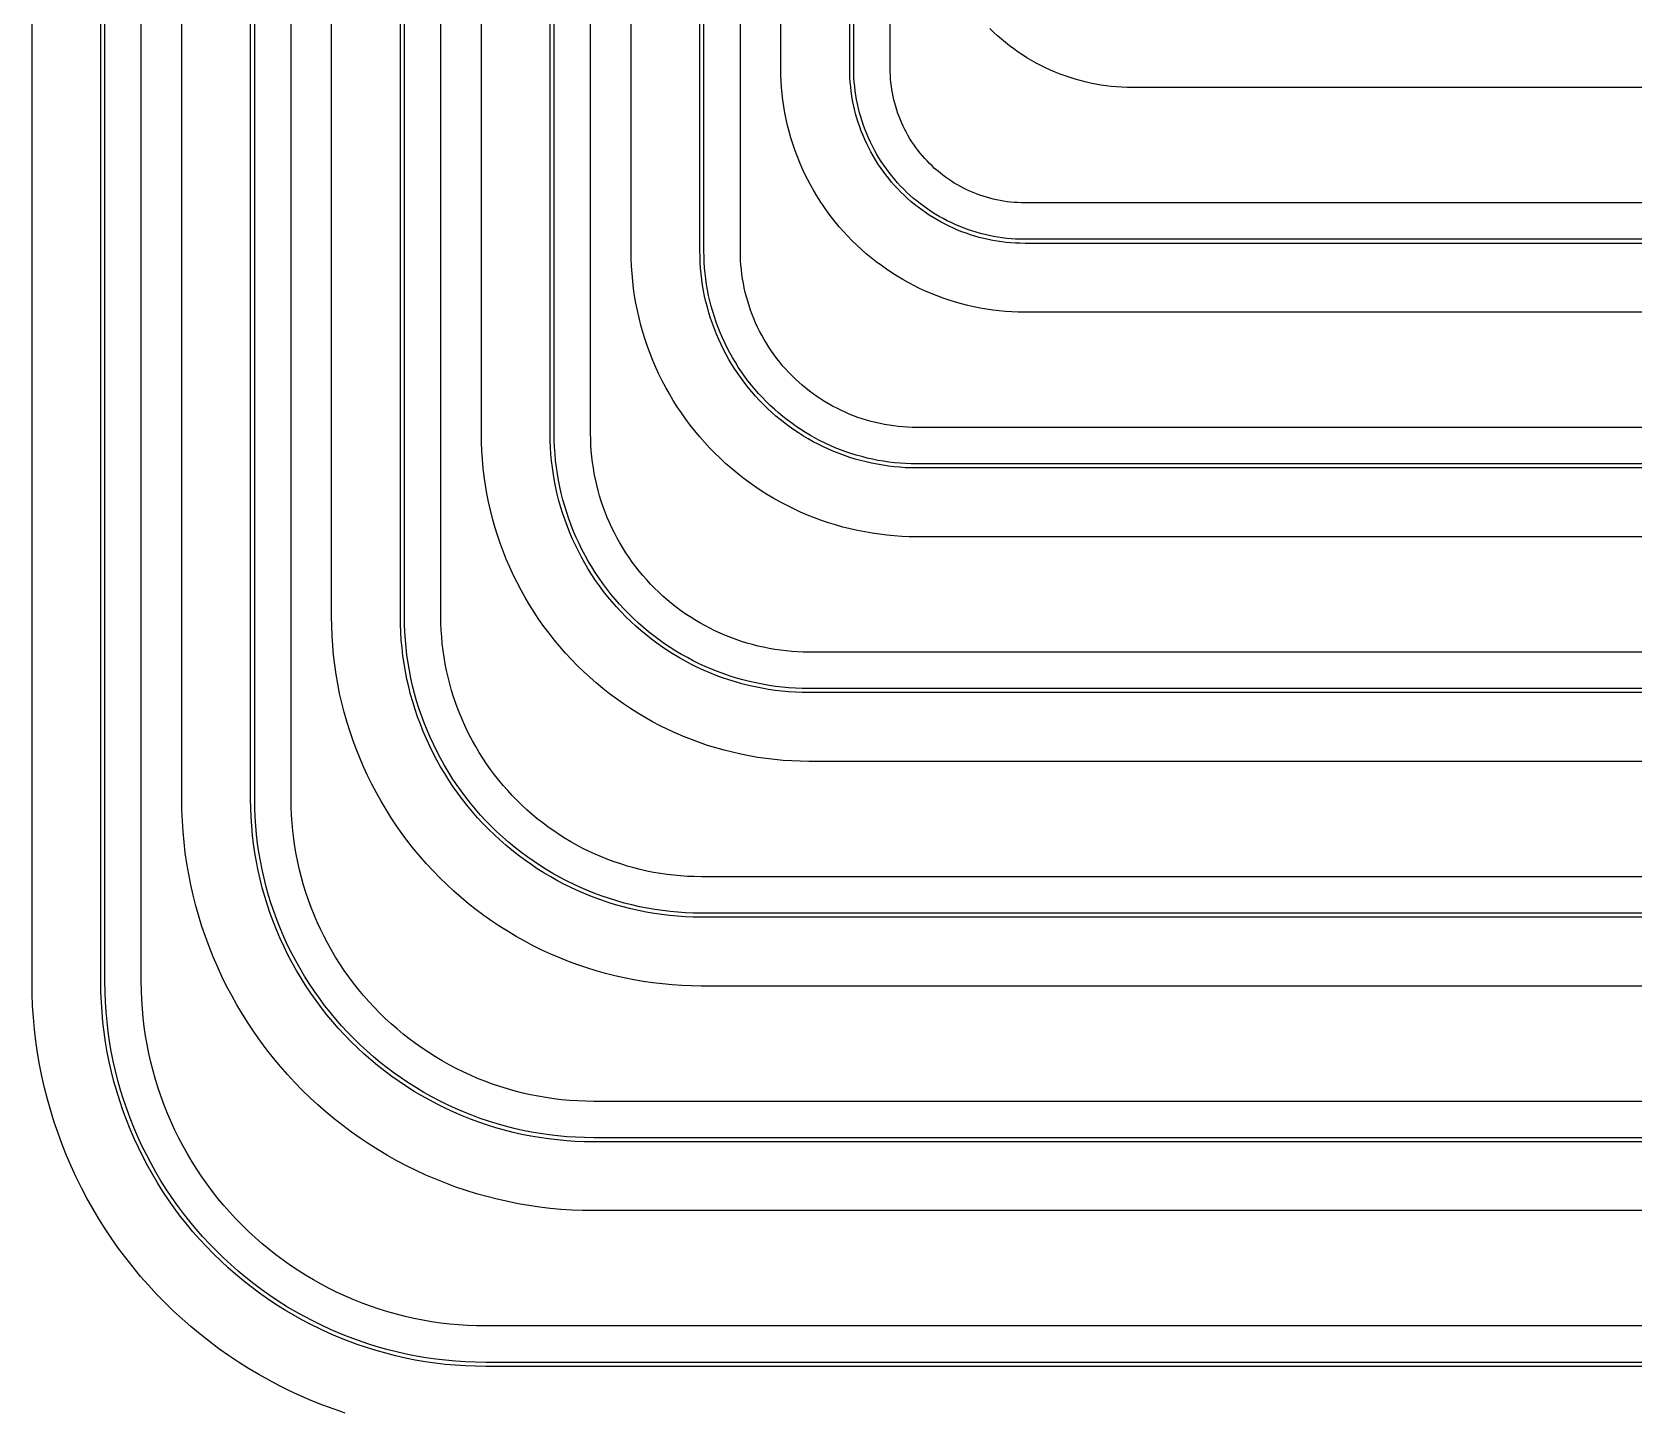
# Model space of a CAD drawing. Header units: metres. Extents: x 10 to 1210, y 10 to 2755.
# Drawn here: x 10 to 405.8, y 1228 to 1568.7 of the extents above; entities that cross this region are included whole.
import ezdxf

# ---------------------------------------------------------------- set-up
doc = ezdxf.new("R2010")
doc.units = ezdxf.units.M
for name, color, linetype in [('ACIKLIK', 5, 'Continuous'), ('CAM_SABLON', 4, 'Continuous'), ('DIS_KENAR_V91_Z3', 1, 'Continuous'), ('LAMBA_T4_Z4', 3, 'Continuous')]:
    doc.layers.add(name, color=color, linetype=linetype)

msp = doc.modelspace()

# ---------------------------------------------------------------- linework, layer by layer
at = {"layer": 'ACIKLIK'}
for points in [[(697.82, 1249), (122.18, 1249), (119.78, 1249.03), (117.55, 1249.12), (115.33, 1249.26), (113.12, 1249.47), (110.91, 1249.73), (108.7, 1250.05), (106.51, 1250.43), (104.33, 1250.86), (102.16, 1251.35), (100, 1251.9), (97.86, 1252.5), (95.73, 1253.16), (93.63, 1253.88), (91.54, 1254.65), (89.47, 1255.47), (87.43, 1256.35), (85.41, 1257.28), (83.41, 1258.27), (81.44, 1259.3), (79.5, 1260.39), (77.59, 1261.53), (75.71, 1262.71), (73.86, 1263.95), (72.04, 1265.24), (70.26, 1266.57), (68.51, 1267.94), (66.8, 1269.37), (65.13, 1270.83), (63.49, 1272.34), (61.9, 1273.9), (60.34, 1275.49), (58.83, 1277.13), (57.37, 1278.8), (55.94, 1280.51), (54.57, 1282.26), (53.24, 1284.04), (51.95, 1285.86), (50.71, 1287.71), (49.53, 1289.59), (48.39, 1291.5), (47.3, 1293.44), (46.27, 1295.41), (45.28, 1297.41), (44.35, 1299.43), (43.47, 1301.47), (42.65, 1303.54), (41.88, 1305.63), (41.16, 1307.73), (40.5, 1309.86), (39.9, 1312), (39.35, 1314.16), (38.86, 1316.33), (38.43, 1318.51), (38.05, 1320.7), (37.73, 1322.91), (37.47, 1325.12), (37.26, 1327.33), (37.12, 1329.55), (37.03, 1331.78), (37, 1334.18), (37, 2309.82)], [(671.18, 1304.5), (148.82, 1304.5), (146.69, 1304.53), (144.73, 1304.6), (142.78, 1304.73), (140.84, 1304.91), (138.9, 1305.14), (136.96, 1305.42), (135.04, 1305.75), (133.12, 1306.13), (131.22, 1306.56), (129.32, 1307.05), (127.44, 1307.58), (125.58, 1308.16), (123.73, 1308.78), (121.89, 1309.46), (120.08, 1310.18), (118.28, 1310.96), (116.51, 1311.77), (114.76, 1312.64), (113.03, 1313.55), (111.32, 1314.5), (109.64, 1315.5), (107.99, 1316.54), (106.36, 1317.63), (104.77, 1318.76), (103.2, 1319.93), (101.67, 1321.14), (100.17, 1322.39), (98.7, 1323.67), (97.26, 1325), (95.86, 1326.36), (94.5, 1327.76), (93.17, 1329.2), (91.89, 1330.67), (90.64, 1332.17), (89.43, 1333.7), (88.26, 1335.27), (87.13, 1336.86), (86.04, 1338.49), (85, 1340.14), (84, 1341.82), (83.05, 1343.53), (82.14, 1345.26), (81.27, 1347.01), (80.46, 1348.78), (79.68, 1350.58), (78.96, 1352.39), (78.28, 1354.23), (77.66, 1356.08), (77.08, 1357.94), (76.55, 1359.82), (76.06, 1361.72), (75.63, 1363.62), (75.25, 1365.54), (74.92, 1367.46), (74.64, 1369.4), (74.41, 1371.34), (74.23, 1373.28), (74.1, 1375.23), (74.03, 1377.19), (74, 1379.32), (74, 2264.68)], [(644.54, 1360), (175.46, 1360), (173.6, 1360.02), (171.92, 1360.09), (170.24, 1360.2), (168.56, 1360.35), (166.89, 1360.55), (165.22, 1360.79), (163.57, 1361.08), (161.92, 1361.41), (160.27, 1361.78), (158.64, 1362.19), (157.02, 1362.65), (155.42, 1363.15), (153.82, 1363.69), (152.24, 1364.27), (150.68, 1364.9), (149.14, 1365.56), (147.61, 1366.26), (146.1, 1367.01), (144.61, 1367.79), (143.14, 1368.61), (141.7, 1369.47), (140.27, 1370.37), (138.87, 1371.31), (137.5, 1372.28), (136.15, 1373.29), (134.83, 1374.33), (133.54, 1375.4), (132.27, 1376.51), (131.03, 1377.65), (129.83, 1378.83), (128.65, 1380.03), (127.51, 1381.27), (126.4, 1382.54), (125.33, 1383.83), (124.29, 1385.15), (123.28, 1386.5), (122.31, 1387.87), (121.37, 1389.27), (120.47, 1390.7), (119.61, 1392.14), (118.79, 1393.61), (118.01, 1395.1), (117.26, 1396.61), (116.56, 1398.14), (115.9, 1399.68), (115.27, 1401.25), (114.69, 1402.82), (114.15, 1404.42), (113.65, 1406.02), (113.19, 1407.64), (112.78, 1409.27), (112.41, 1410.92), (112.08, 1412.57), (111.79, 1414.22), (111.55, 1415.89), (111.35, 1417.56), (111.2, 1419.24), (111.09, 1420.92), (111.02, 1422.6), (111, 1424.46), (111, 2219.54)], [(617.9, 1415.5), (202.1, 1415.5), (200.51, 1415.52), (199.1, 1415.58), (197.69, 1415.67), (196.28, 1415.8), (194.88, 1415.96), (193.49, 1416.17), (192.09, 1416.41), (190.71, 1416.68), (189.33, 1416.99), (187.97, 1417.34), (186.61, 1417.72), (185.26, 1418.14), (183.92, 1418.6), (182.6, 1419.08), (181.29, 1419.61), (179.99, 1420.16), (178.71, 1420.75), (177.44, 1421.38), (176.19, 1422.04), (174.96, 1422.73), (173.75, 1423.45), (172.55, 1424.2), (171.38, 1424.99), (170.23, 1425.8), (169.1, 1426.64), (167.99, 1427.52), (166.9, 1428.42), (165.84, 1429.35), (164.81, 1430.31), (163.79, 1431.29), (162.81, 1432.31), (161.85, 1433.34), (160.92, 1434.4), (160.02, 1435.49), (159.14, 1436.6), (158.3, 1437.73), (157.49, 1438.88), (156.7, 1440.05), (155.95, 1441.25), (155.23, 1442.46), (154.54, 1443.69), (153.88, 1444.94), (153.25, 1446.21), (152.66, 1447.49), (152.11, 1448.79), (151.58, 1450.1), (151.1, 1451.42), (150.64, 1452.76), (150.22, 1454.11), (149.84, 1455.47), (149.49, 1456.83), (149.18, 1458.21), (148.91, 1459.59), (148.67, 1460.99), (148.46, 1462.38), (148.3, 1463.78), (148.17, 1465.19), (148.08, 1466.6), (148.02, 1468.01), (148, 1469.6), (148, 2174.4)], [(591.26, 1471), (228.74, 1471), (227.42, 1471.02), (226.28, 1471.06), (225.14, 1471.14), (224.01, 1471.24), (222.87, 1471.38), (221.75, 1471.54), (220.62, 1471.73), (219.5, 1471.95), (218.39, 1472.21), (217.29, 1472.49), (216.19, 1472.8), (215.1, 1473.13), (214.02, 1473.5), (212.95, 1473.9), (211.89, 1474.32), (210.84, 1474.77), (209.81, 1475.25), (208.79, 1475.75), (207.78, 1476.28), (206.78, 1476.84), (205.8, 1477.42), (204.84, 1478.03), (203.89, 1478.66), (202.96, 1479.32), (202.04, 1480), (201.15, 1480.71), (200.27, 1481.44), (199.41, 1482.19), (198.58, 1482.96), (197.76, 1483.76), (196.96, 1484.58), (196.19, 1485.41), (195.44, 1486.27), (194.71, 1487.15), (194, 1488.04), (193.32, 1488.96), (192.66, 1489.89), (192.03, 1490.84), (191.42, 1491.8), (190.84, 1492.78), (190.28, 1493.78), (189.75, 1494.79), (189.25, 1495.81), (188.77, 1496.84), (188.32, 1497.89), (187.9, 1498.95), (187.5, 1500.02), (187.13, 1501.1), (186.8, 1502.19), (186.49, 1503.29), (186.21, 1504.39), (185.95, 1505.5), (185.73, 1506.62), (185.54, 1507.75), (185.38, 1508.87), (185.24, 1510.01), (185.14, 1511.14), (185.06, 1512.28), (185.02, 1513.42), (185, 1514.74), (185, 2129.26)], [(564.62, 1526.5), (255.38, 1526.5), (254.33, 1526.51), (253.46, 1526.55), (252.6, 1526.6), (251.73, 1526.68), (250.87, 1526.79), (250.01, 1526.91), (249.15, 1527.06), (248.3, 1527.23), (247.45, 1527.42), (246.61, 1527.63), (245.77, 1527.87), (244.94, 1528.13), (244.12, 1528.41), (243.3, 1528.71), (242.5, 1529.03), (241.7, 1529.37), (240.91, 1529.74), (240.13, 1530.12), (239.36, 1530.53), (238.6, 1530.95), (237.85, 1531.39), (237.12, 1531.86), (236.4, 1532.34), (235.69, 1532.84), (234.99, 1533.36), (234.31, 1533.9), (233.64, 1534.46), (232.99, 1535.03), (232.35, 1535.62), (231.73, 1536.23), (231.12, 1536.85), (230.53, 1537.49), (229.96, 1538.14), (229.4, 1538.81), (228.86, 1539.49), (228.34, 1540.19), (227.84, 1540.9), (227.36, 1541.62), (226.89, 1542.35), (226.45, 1543.1), (226.03, 1543.86), (225.62, 1544.63), (225.24, 1545.41), (224.87, 1546.2), (224.53, 1547), (224.21, 1547.8), (223.91, 1548.62), (223.63, 1549.44), (223.37, 1550.27), (223.13, 1551.11), (222.92, 1551.95), (222.73, 1552.8), (222.56, 1553.65), (222.41, 1554.51), (222.29, 1555.37), (222.18, 1556.23), (222.1, 1557.1), (222.05, 1557.96), (222.01, 1558.83), (222, 1559.88), (222, 2084.12)]]:
    msp.add_lwpolyline(points, dxfattribs=at)
at = {"layer": 'CAM_SABLON'}
for points in [[(697.88, 1240), (122.12, 1240), (119.54, 1240.03), (117.08, 1240.13), (114.62, 1240.29), (112.17, 1240.52), (109.73, 1240.81), (107.3, 1241.16), (104.87, 1241.58), (102.46, 1242.06), (100.06, 1242.6), (97.67, 1243.2), (95.3, 1243.87), (92.95, 1244.6), (90.62, 1245.39), (88.31, 1246.24), (86.03, 1247.16), (83.77, 1248.13), (81.53, 1249.16), (79.33, 1250.25), (77.15, 1251.39), (75, 1252.59), (72.89, 1253.85), (70.8, 1255.17), (68.76, 1256.53), (66.75, 1257.95), (64.78, 1259.43), (62.84, 1260.95), (60.95, 1262.52), (59.1, 1264.15), (57.3, 1265.82), (55.53, 1267.53), (53.82, 1269.3), (52.15, 1271.1), (50.52, 1272.95), (48.95, 1274.84), (47.43, 1276.78), (45.95, 1278.75), (44.53, 1280.76), (43.17, 1282.8), (41.85, 1284.89), (40.59, 1287), (39.39, 1289.15), (38.25, 1291.33), (37.16, 1293.53), (36.13, 1295.77), (35.16, 1298.03), (34.24, 1300.31), (33.39, 1302.62), (32.6, 1304.95), (31.87, 1307.3), (31.2, 1309.67), (30.6, 1312.06), (30.06, 1314.46), (29.58, 1316.87), (29.16, 1319.3), (28.81, 1321.73), (28.52, 1324.17), (28.29, 1326.62), (28.13, 1329.08), (28.03, 1331.54), (28, 1334.12), (28, 2309.88)], [(671.24, 1295.5), (148.76, 1295.5), (146.45, 1295.53), (144.26, 1295.62), (142.08, 1295.76), (139.9, 1295.96), (137.72, 1296.22), (135.56, 1296.53), (133.4, 1296.9), (131.25, 1297.33), (129.12, 1297.81), (126.99, 1298.35), (124.89, 1298.95), (122.79, 1299.6), (120.72, 1300.3), (118.67, 1301.06), (116.63, 1301.87), (114.62, 1302.73), (112.63, 1303.65), (110.67, 1304.62), (108.73, 1305.64), (106.82, 1306.71), (104.94, 1307.83), (103.09, 1308.99), (101.27, 1310.21), (99.48, 1311.48), (97.72, 1312.79), (96, 1314.14), (94.32, 1315.54), (92.67, 1316.98), (91.07, 1318.47), (89.5, 1320), (87.97, 1321.57), (86.48, 1323.17), (85.04, 1324.82), (83.64, 1326.5), (82.29, 1328.22), (80.98, 1329.98), (79.71, 1331.77), (78.49, 1333.59), (77.33, 1335.44), (76.21, 1337.32), (75.14, 1339.23), (74.12, 1341.17), (73.15, 1343.13), (72.23, 1345.12), (71.37, 1347.13), (70.56, 1349.17), (69.8, 1351.22), (69.1, 1353.29), (68.45, 1355.39), (67.85, 1357.49), (67.31, 1359.62), (66.83, 1361.75), (66.4, 1363.9), (66.03, 1366.06), (65.72, 1368.22), (65.46, 1370.4), (65.26, 1372.58), (65.12, 1374.76), (65.03, 1376.95), (65, 1379.26), (65, 2264.74)], [(644.6, 1351), (175.4, 1351), (173.36, 1351.03), (171.44, 1351.1), (169.53, 1351.23), (167.62, 1351.4), (165.72, 1351.63), (163.82, 1351.9), (161.93, 1352.23), (160.04, 1352.6), (158.17, 1353.03), (156.31, 1353.5), (154.47, 1354.02), (152.64, 1354.59), (150.82, 1355.2), (149.02, 1355.87), (147.24, 1356.58), (145.48, 1357.34), (143.73, 1358.14), (142.01, 1358.99), (140.31, 1359.88), (138.64, 1360.82), (136.99, 1361.8), (135.37, 1362.82), (133.77, 1363.89), (132.21, 1365), (130.67, 1366.14), (129.16, 1367.33), (127.69, 1368.56), (126.25, 1369.82), (124.84, 1371.13), (123.46, 1372.46), (122.13, 1373.84), (120.82, 1375.25), (119.56, 1376.69), (118.33, 1378.16), (117.14, 1379.67), (116, 1381.21), (114.89, 1382.77), (113.82, 1384.37), (112.8, 1385.99), (111.82, 1387.64), (110.88, 1389.31), (109.99, 1391.01), (109.14, 1392.73), (108.34, 1394.48), (107.58, 1396.24), (106.87, 1398.02), (106.2, 1399.82), (105.59, 1401.64), (105.02, 1403.47), (104.5, 1405.31), (104.03, 1407.17), (103.6, 1409.04), (103.23, 1410.93), (102.9, 1412.82), (102.63, 1414.72), (102.4, 1416.62), (102.23, 1418.53), (102.1, 1420.44), (102.03, 1422.36), (102, 1424.4), (102, 2219.6)], [(617.96, 1406.5), (202.04, 1406.5), (200.27, 1406.52), (198.63, 1406.59), (196.98, 1406.7), (195.34, 1406.85), (193.71, 1407.04), (192.08, 1407.28), (190.45, 1407.56), (188.84, 1407.88), (187.23, 1408.24), (185.64, 1408.65), (184.05, 1409.09), (182.48, 1409.58), (180.92, 1410.11), (179.37, 1410.68), (177.84, 1411.29), (176.33, 1411.94), (174.83, 1412.63), (173.36, 1413.36), (171.9, 1414.13), (170.46, 1414.93), (169.05, 1415.77), (167.65, 1416.65), (166.28, 1417.57), (164.94, 1418.52), (163.62, 1419.5), (162.32, 1420.52), (161.06, 1421.58), (159.82, 1422.66), (158.61, 1423.78), (157.43, 1424.93), (156.28, 1426.11), (155.16, 1427.32), (154.08, 1428.56), (153.02, 1429.82), (152, 1431.12), (151.02, 1432.44), (150.07, 1433.78), (149.15, 1435.15), (148.27, 1436.55), (147.43, 1437.96), (146.63, 1439.4), (145.86, 1440.86), (145.13, 1442.33), (144.44, 1443.83), (143.79, 1445.34), (143.18, 1446.87), (142.61, 1448.42), (142.08, 1449.98), (141.59, 1451.55), (141.15, 1453.14), (140.74, 1454.73), (140.38, 1456.34), (140.06, 1457.95), (139.78, 1459.58), (139.54, 1461.21), (139.35, 1462.84), (139.2, 1464.48), (139.09, 1466.13), (139.02, 1467.77), (139, 1469.54), (139, 2174.46)], [(591.32, 1462), (228.68, 1462), (227.18, 1462.02), (225.81, 1462.07), (224.44, 1462.16), (223.07, 1462.29), (221.7, 1462.45), (220.34, 1462.65), (218.98, 1462.88), (217.63, 1463.15), (216.29, 1463.45), (214.96, 1463.79), (213.63, 1464.17), (212.32, 1464.57), (211.02, 1465.02), (209.72, 1465.49), (208.45, 1466), (207.18, 1466.55), (205.93, 1467.12), (204.7, 1467.73), (203.48, 1468.37), (202.28, 1469.04), (201.1, 1469.75), (199.93, 1470.48), (198.79, 1471.25), (197.67, 1472.04), (196.56, 1472.86), (195.48, 1473.71), (194.43, 1474.59), (193.39, 1475.5), (192.38, 1476.44), (191.4, 1477.4), (190.44, 1478.38), (189.5, 1479.39), (188.59, 1480.43), (187.71, 1481.48), (186.86, 1482.56), (186.04, 1483.67), (185.25, 1484.79), (184.48, 1485.93), (183.75, 1487.1), (183.04, 1488.28), (182.37, 1489.48), (181.73, 1490.7), (181.12, 1491.93), (180.55, 1493.18), (180, 1494.45), (179.49, 1495.72), (179.02, 1497.02), (178.57, 1498.32), (178.17, 1499.63), (177.79, 1500.96), (177.45, 1502.29), (177.15, 1503.63), (176.88, 1504.98), (176.65, 1506.34), (176.45, 1507.7), (176.29, 1509.07), (176.16, 1510.44), (176.07, 1511.81), (176.02, 1513.18), (176, 1514.68), (176, 2129.32)], [(564.68, 1517.5), (255.32, 1517.5), (254.1, 1517.52), (252.99, 1517.56), (251.89, 1517.63), (250.79, 1517.73), (249.69, 1517.86), (248.6, 1518.02), (247.51, 1518.21), (246.43, 1518.42), (245.35, 1518.67), (244.28, 1518.94), (243.22, 1519.24), (242.16, 1519.57), (241.11, 1519.92), (240.08, 1520.3), (239.05, 1520.71), (238.04, 1521.15), (237.03, 1521.61), (236.04, 1522.1), (235.06, 1522.62), (234.1, 1523.16), (233.15, 1523.72), (232.22, 1524.31), (231.3, 1524.92), (230.4, 1525.56), (229.51, 1526.22), (228.64, 1526.91), (227.79, 1527.61), (226.96, 1528.34), (226.15, 1529.09), (225.36, 1529.86), (224.59, 1530.65), (223.84, 1531.46), (223.11, 1532.29), (222.41, 1533.14), (221.72, 1534.01), (221.06, 1534.9), (220.42, 1535.8), (219.81, 1536.72), (219.22, 1537.65), (218.66, 1538.6), (218.12, 1539.56), (217.6, 1540.54), (217.11, 1541.53), (216.65, 1542.54), (216.21, 1543.55), (215.8, 1544.58), (215.42, 1545.61), (215.07, 1546.66), (214.74, 1547.72), (214.44, 1548.78), (214.17, 1549.85), (213.92, 1550.93), (213.71, 1552.01), (213.52, 1553.1), (213.36, 1554.19), (213.23, 1555.29), (213.13, 1556.39), (213.06, 1557.49), (213.02, 1558.6), (213, 1559.82), (213, 2084.18)]]:
    msp.add_lwpolyline(points, dxfattribs=at)
at = {"layer": 'DIS_KENAR_V91_Z3'}
for points in [[(87.39, 1227.48), (84.61, 1228.42), (81.86, 1229.44), (79.14, 1230.53), (76.45, 1231.68), (73.78, 1232.91), (71.15, 1234.21), (68.56, 1235.57), (66, 1237.01), (63.48, 1238.5), (61, 1240.07), (58.56, 1241.7), (56.17, 1243.39), (53.82, 1245.14), (51.52, 1246.96), (49.26, 1248.83), (47.06, 1250.77), (44.9, 1252.76), (42.8, 1254.8), (40.76, 1256.9), (38.77, 1259.06), (36.83, 1261.26), (34.96, 1263.52), (33.14, 1265.82), (31.39, 1268.17), (29.7, 1270.56), (28.07, 1273), (26.5, 1275.48), (25.01, 1278), (23.57, 1280.56), (22.21, 1283.15), (20.91, 1285.78), (19.68, 1288.45), (18.53, 1291.14), (17.44, 1293.86), (16.42, 1296.61), (15.48, 1299.39), (14.61, 1302.19), (13.82, 1305.01), (13.09, 1307.85), (12.45, 1310.71), (11.88, 1313.59), (11.38, 1316.48), (10.96, 1319.38), (10.61, 1322.29), (10.35, 1325.21), (10.15, 1328.14), (10.04, 1331.07), (10, 1334), (10, 2310)], [(671.36, 1277.5), (148.64, 1277.5), (145.98, 1277.53), (143.32, 1277.64), (140.67, 1277.81), (138.02, 1278.06), (135.37, 1278.37), (132.74, 1278.75), (130.12, 1279.2), (127.51, 1279.72), (124.91, 1280.31), (122.33, 1280.96), (119.77, 1281.69), (117.23, 1282.47), (114.71, 1283.33), (112.22, 1284.25), (109.74, 1285.24), (107.3, 1286.29), (104.88, 1287.4), (102.5, 1288.58), (100.14, 1289.82), (97.82, 1291.12), (95.53, 1292.48), (93.28, 1293.9), (91.07, 1295.38), (88.9, 1296.91), (86.77, 1298.5), (84.68, 1300.15), (82.63, 1301.85), (80.63, 1303.61), (78.68, 1305.41), (76.77, 1307.27), (74.91, 1309.18), (73.11, 1311.13), (71.35, 1313.13), (69.65, 1315.18), (68, 1317.27), (66.41, 1319.4), (64.88, 1321.57), (63.4, 1323.78), (61.98, 1326.03), (60.62, 1328.32), (59.32, 1330.64), (58.08, 1333), (56.9, 1335.38), (55.79, 1337.8), (54.74, 1340.24), (53.75, 1342.72), (52.83, 1345.21), (51.97, 1347.73), (51.19, 1350.27), (50.46, 1352.83), (49.81, 1355.41), (49.22, 1358.01), (48.7, 1360.62), (48.25, 1363.24), (47.87, 1365.87), (47.56, 1368.52), (47.31, 1371.17), (47.14, 1373.82), (47.03, 1376.48), (47, 1379.14), (47, 2264.86)], [(644.72, 1333), (175.28, 1333), (172.89, 1333.03), (170.5, 1333.13), (168.12, 1333.28), (165.74, 1333.5), (163.37, 1333.78), (161, 1334.12), (158.65, 1334.53), (156.3, 1334.99), (153.97, 1335.52), (151.66, 1336.11), (149.36, 1336.76), (147.07, 1337.47), (144.81, 1338.24), (142.57, 1339.06), (140.35, 1339.95), (138.15, 1340.89), (135.98, 1341.89), (133.84, 1342.95), (131.72, 1344.06), (129.64, 1345.23), (127.59, 1346.45), (125.57, 1347.73), (123.58, 1349.05), (121.63, 1350.43), (119.71, 1351.86), (117.84, 1353.34), (116, 1354.87), (114.2, 1356.45), (112.45, 1358.07), (110.74, 1359.74), (109.07, 1361.45), (107.45, 1363.2), (105.87, 1365), (104.34, 1366.84), (102.86, 1368.71), (101.43, 1370.63), (100.05, 1372.58), (98.73, 1374.57), (97.45, 1376.59), (96.23, 1378.64), (95.06, 1380.73), (93.95, 1382.84), (92.89, 1384.98), (91.89, 1387.15), (90.95, 1389.35), (90.06, 1391.57), (89.24, 1393.81), (88.47, 1396.07), (87.76, 1398.36), (87.11, 1400.66), (86.52, 1402.97), (85.99, 1405.3), (85.53, 1407.65), (85.12, 1410), (84.78, 1412.37), (84.5, 1414.74), (84.28, 1417.12), (84.13, 1419.5), (84.03, 1421.89), (84, 1424.28), (84, 2219.72)], [(618.08, 1388.5), (201.92, 1388.5), (199.8, 1388.53), (197.69, 1388.61), (195.57, 1388.75), (193.46, 1388.94), (191.36, 1389.19), (189.26, 1389.5), (187.17, 1389.86), (185.1, 1390.27), (183.03, 1390.74), (180.98, 1391.26), (178.94, 1391.83), (176.91, 1392.46), (174.91, 1393.14), (172.92, 1393.87), (170.95, 1394.66), (169.01, 1395.5), (167.08, 1396.38), (165.18, 1397.32), (163.31, 1398.31), (161.46, 1399.34), (159.64, 1400.42), (157.85, 1401.55), (156.09, 1402.73), (154.36, 1403.95), (152.66, 1405.22), (151, 1406.53), (149.37, 1407.89), (147.77, 1409.28), (146.22, 1410.72), (144.7, 1412.2), (143.22, 1413.72), (141.78, 1415.27), (140.39, 1416.87), (139.03, 1418.5), (137.72, 1420.16), (136.45, 1421.86), (135.23, 1423.59), (134.05, 1425.35), (132.92, 1427.14), (131.84, 1428.96), (130.81, 1430.81), (129.82, 1432.68), (128.88, 1434.58), (128, 1436.51), (127.16, 1438.45), (126.37, 1440.42), (125.64, 1442.41), (124.96, 1444.41), (124.33, 1446.44), (123.76, 1448.48), (123.24, 1450.53), (122.77, 1452.6), (122.36, 1454.67), (122, 1456.76), (121.69, 1458.86), (121.44, 1460.96), (121.25, 1463.07), (121.11, 1465.19), (121.03, 1467.3), (121, 1469.42), (121, 2174.58)], [(591.44, 1444), (228.56, 1444), (226.71, 1444.02), (224.87, 1444.1), (223.02, 1444.22), (221.18, 1444.39), (219.35, 1444.6), (217.52, 1444.87), (215.7, 1445.18), (213.89, 1445.54), (212.09, 1445.95), (210.3, 1446.4), (208.52, 1446.91), (206.76, 1447.45), (205.01, 1448.05), (203.27, 1448.69), (201.56, 1449.37), (199.86, 1450.1), (198.18, 1450.87), (196.53, 1451.69), (194.89, 1452.55), (193.28, 1453.45), (191.69, 1454.4), (190.13, 1455.38), (188.59, 1456.41), (187.09, 1457.48), (185.61, 1458.58), (184.16, 1459.72), (182.74, 1460.91), (181.35, 1462.12), (179.99, 1463.38), (178.67, 1464.67), (177.38, 1465.99), (176.12, 1467.35), (174.91, 1468.74), (173.72, 1470.16), (172.58, 1471.61), (171.48, 1473.09), (170.41, 1474.59), (169.38, 1476.13), (168.4, 1477.69), (167.45, 1479.28), (166.55, 1480.89), (165.69, 1482.53), (164.87, 1484.18), (164.1, 1485.86), (163.37, 1487.56), (162.69, 1489.27), (162.05, 1491.01), (161.45, 1492.76), (160.91, 1494.52), (160.4, 1496.3), (159.95, 1498.09), (159.54, 1499.89), (159.18, 1501.7), (158.87, 1503.52), (158.6, 1505.35), (158.39, 1507.18), (158.22, 1509.02), (158.1, 1510.87), (158.02, 1512.71), (158, 1514.56), (158, 2129.44)], [(564.8, 1499.5), (255.2, 1499.5), (253.62, 1499.52), (252.05, 1499.58), (250.48, 1499.69), (248.91, 1499.83), (247.34, 1500.02), (245.78, 1500.24), (244.23, 1500.51), (242.68, 1500.82), (241.15, 1501.16), (239.62, 1501.55), (238.1, 1501.98), (236.6, 1502.45), (235.1, 1502.95), (233.63, 1503.5), (232.16, 1504.08), (230.71, 1504.7), (229.28, 1505.36), (227.87, 1506.06), (226.48, 1506.8), (225.1, 1507.57), (223.75, 1508.37), (222.41, 1509.21), (221.1, 1510.09), (219.82, 1511), (218.55, 1511.94), (217.32, 1512.92), (216.1, 1513.92), (214.92, 1514.96), (213.76, 1516.03), (212.63, 1517.13), (211.53, 1518.26), (210.46, 1519.42), (209.42, 1520.6), (208.42, 1521.82), (207.44, 1523.05), (206.5, 1524.32), (205.59, 1525.6), (204.71, 1526.91), (203.87, 1528.25), (203.07, 1529.6), (202.3, 1530.98), (201.56, 1532.37), (200.86, 1533.78), (200.2, 1535.21), (199.58, 1536.66), (199, 1538.13), (198.45, 1539.6), (197.95, 1541.1), (197.48, 1542.6), (197.05, 1544.12), (196.66, 1545.65), (196.32, 1547.18), (196.01, 1548.73), (195.74, 1550.28), (195.52, 1551.84), (195.33, 1553.41), (195.19, 1554.98), (195.08, 1556.55), (195.02, 1558.12), (195, 1559.7), (195, 2084.3)], [(538.16, 1555), (281.84, 1555), (280.54, 1555.02), (279.23, 1555.07), (277.93, 1555.15), (276.63, 1555.27), (275.33, 1555.43), (274.04, 1555.61), (272.76, 1555.83), (271.48, 1556.09), (270.21, 1556.38), (268.94, 1556.7), (267.68, 1557.05), (266.44, 1557.44), (265.2, 1557.86), (263.98, 1558.31), (262.77, 1558.79), (261.57, 1559.31), (260.38, 1559.86), (259.21, 1560.43), (258.06, 1561.04), (256.92, 1561.68), (255.8, 1562.34), (254.7, 1563.04), (253.61, 1563.77), (252.54, 1564.52), (251.5, 1565.3), (250.47, 1566.11), (249.47, 1566.94), (248.49, 1567.8), (247.53, 1568.69), (246.6, 1569.6)]]:
    msp.add_lwpolyline(points, dxfattribs=at)
at = {"layer": 'LAMBA_T4_Z4'}
for points in [[(697.89, 1239), (122.11, 1239), (119.51, 1239.03), (117.03, 1239.13), (114.55, 1239.29), (112.07, 1239.52), (109.6, 1239.81), (107.14, 1240.17), (104.69, 1240.59), (102.25, 1241.08), (99.82, 1241.63), (97.41, 1242.24), (95.02, 1242.91), (92.64, 1243.65), (90.29, 1244.45), (87.96, 1245.31), (85.65, 1246.23), (83.36, 1247.21), (81.1, 1248.26), (78.87, 1249.36), (76.67, 1250.51), (74.5, 1251.73), (72.36, 1253), (70.26, 1254.33), (68.19, 1255.71), (66.16, 1257.14), (64.17, 1258.63), (62.22, 1260.17), (60.3, 1261.76), (58.43, 1263.4), (56.61, 1265.09), (54.83, 1266.83), (53.09, 1268.61), (51.4, 1270.43), (49.76, 1272.3), (48.17, 1274.22), (46.63, 1276.17), (45.14, 1278.16), (43.71, 1280.19), (42.33, 1282.26), (41, 1284.36), (39.73, 1286.5), (38.51, 1288.67), (37.36, 1290.87), (36.26, 1293.1), (35.21, 1295.36), (34.23, 1297.65), (33.31, 1299.96), (32.45, 1302.29), (31.65, 1304.64), (30.91, 1307.02), (30.24, 1309.41), (29.63, 1311.82), (29.08, 1314.25), (28.59, 1316.69), (28.17, 1319.14), (27.81, 1321.6), (27.52, 1324.07), (27.29, 1326.55), (27.13, 1329.03), (27.03, 1331.51), (27, 1334.11), (27, 2309.89)], [(671.25, 1294.5), (148.75, 1294.5), (146.42, 1294.53), (144.21, 1294.62), (142, 1294.76), (139.79, 1294.97), (137.59, 1295.23), (135.4, 1295.54), (133.22, 1295.92), (131.04, 1296.35), (128.88, 1296.84), (126.73, 1297.39), (124.6, 1297.99), (122.49, 1298.64), (120.39, 1299.36), (118.31, 1300.12), (116.25, 1300.94), (114.21, 1301.82), (112.2, 1302.75), (110.21, 1303.73), (108.25, 1304.76), (106.32, 1305.84), (104.42, 1306.97), (102.54, 1308.16), (100.7, 1309.39), (98.89, 1310.67), (97.12, 1311.99), (95.38, 1313.36), (93.67, 1314.78), (92.01, 1316.24), (90.38, 1317.75), (88.79, 1319.29), (87.25, 1320.88), (85.74, 1322.51), (84.28, 1324.17), (82.86, 1325.88), (81.49, 1327.62), (80.17, 1329.39), (78.89, 1331.2), (77.66, 1333.04), (76.47, 1334.92), (75.34, 1336.82), (74.26, 1338.75), (73.23, 1340.71), (72.25, 1342.7), (71.32, 1344.71), (70.44, 1346.75), (69.62, 1348.81), (68.86, 1350.89), (68.14, 1352.99), (67.49, 1355.1), (66.89, 1357.23), (66.34, 1359.38), (65.85, 1361.54), (65.42, 1363.72), (65.04, 1365.9), (64.73, 1368.09), (64.47, 1370.29), (64.26, 1372.5), (64.12, 1374.71), (64.03, 1376.92), (64, 1379.25), (64, 2264.75)], [(644.61, 1350), (175.39, 1350), (173.34, 1350.03), (171.39, 1350.1), (169.45, 1350.23), (167.52, 1350.41), (165.58, 1350.64), (163.66, 1350.92), (161.74, 1351.25), (159.84, 1351.62), (157.94, 1352.05), (156.06, 1352.53), (154.18, 1353.06), (152.33, 1353.64), (150.49, 1354.26), (148.66, 1354.94), (146.85, 1355.66), (145.07, 1356.42), (143.3, 1357.24), (141.56, 1358.1), (139.84, 1359), (138.14, 1359.95), (136.47, 1360.95), (134.83, 1361.98), (133.21, 1363.07), (131.62, 1364.19), (130.06, 1365.35), (128.54, 1366.55), (127.04, 1367.8), (125.58, 1369.08), (124.15, 1370.4), (122.76, 1371.76), (121.4, 1373.15), (120.08, 1374.58), (118.8, 1376.04), (117.55, 1377.54), (116.35, 1379.06), (115.19, 1380.62), (114.07, 1382.21), (112.98, 1383.83), (111.95, 1385.47), (110.95, 1387.14), (110, 1388.84), (109.1, 1390.56), (108.24, 1392.3), (107.42, 1394.07), (106.66, 1395.85), (105.94, 1397.66), (105.26, 1399.49), (104.64, 1401.33), (104.06, 1403.18), (103.53, 1405.06), (103.05, 1406.94), (102.62, 1408.84), (102.25, 1410.74), (101.92, 1412.66), (101.64, 1414.58), (101.41, 1416.52), (101.23, 1418.45), (101.1, 1420.39), (101.03, 1422.34), (101, 1424.39), (101, 2219.61)], [(617.97, 1405.5), (202.03, 1405.5), (200.25, 1405.52), (198.57, 1405.59), (196.91, 1405.7), (195.24, 1405.85), (193.58, 1406.05), (191.92, 1406.29), (190.27, 1406.57), (188.63, 1406.9), (187, 1407.27), (185.38, 1407.68), (183.77, 1408.13), (182.17, 1408.63), (180.58, 1409.17), (179.01, 1409.75), (177.46, 1410.37), (175.92, 1411.03), (174.4, 1411.73), (172.9, 1412.47), (171.42, 1413.25), (169.96, 1414.07), (168.52, 1414.92), (167.11, 1415.81), (165.72, 1416.74), (164.35, 1417.71), (163.01, 1418.71), (161.69, 1419.75), (160.41, 1420.82), (159.15, 1421.92), (157.92, 1423.06), (156.72, 1424.22), (155.56, 1425.42), (154.42, 1426.65), (153.32, 1427.91), (152.25, 1429.19), (151.21, 1430.51), (150.21, 1431.85), (149.24, 1433.22), (148.31, 1434.61), (147.42, 1436.02), (146.56, 1437.46), (145.75, 1438.92), (144.97, 1440.4), (144.23, 1441.9), (143.53, 1443.42), (142.87, 1444.96), (142.25, 1446.51), (141.67, 1448.08), (141.13, 1449.67), (140.63, 1451.27), (140.18, 1452.88), (139.77, 1454.5), (139.4, 1456.13), (139.07, 1457.77), (138.79, 1459.42), (138.55, 1461.08), (138.35, 1462.74), (138.2, 1464.41), (138.09, 1466.07), (138.02, 1467.75), (138, 1469.53), (138, 2174.47)], [(591.33, 1461), (228.67, 1461), (227.16, 1461.02), (225.76, 1461.07), (224.36, 1461.17), (222.96, 1461.29), (221.57, 1461.46), (220.18, 1461.66), (218.8, 1461.9), (217.42, 1462.17), (216.06, 1462.48), (214.7, 1462.83), (213.35, 1463.21), (212.01, 1463.62), (210.68, 1464.07), (209.37, 1464.56), (208.06, 1465.08), (206.78, 1465.63), (205.5, 1466.22), (204.25, 1466.84), (203, 1467.49), (201.78, 1468.18), (200.58, 1468.89), (199.39, 1469.64), (198.22, 1470.42), (197.08, 1471.23), (195.96, 1472.07), (194.85, 1472.94), (193.78, 1473.83), (192.72, 1474.76), (191.69, 1475.71), (190.69, 1476.69), (189.71, 1477.69), (188.76, 1478.72), (187.83, 1479.78), (186.94, 1480.85), (186.07, 1481.96), (185.23, 1483.08), (184.42, 1484.22), (183.64, 1485.39), (182.89, 1486.58), (182.18, 1487.78), (181.49, 1489), (180.84, 1490.25), (180.22, 1491.5), (179.63, 1492.78), (179.08, 1494.06), (178.56, 1495.37), (178.07, 1496.68), (177.62, 1498.01), (177.21, 1499.35), (176.83, 1500.7), (176.48, 1502.06), (176.17, 1503.42), (175.9, 1504.8), (175.66, 1506.18), (175.46, 1507.57), (175.29, 1508.96), (175.17, 1510.36), (175.07, 1511.76), (175.02, 1513.16), (175, 1514.67), (175, 2129.33)], [(564.69, 1516.5), (255.31, 1516.5), (254.07, 1516.52), (252.94, 1516.56), (251.81, 1516.63), (250.68, 1516.74), (249.56, 1516.87), (248.44, 1517.03), (247.33, 1517.22), (246.22, 1517.45), (245.12, 1517.7), (244.02, 1517.97), (242.93, 1518.28), (241.85, 1518.62), (240.78, 1518.98), (239.72, 1519.37), (238.67, 1519.79), (237.63, 1520.24), (236.6, 1520.71), (235.59, 1521.21), (234.59, 1521.74), (233.6, 1522.29), (232.63, 1522.87), (231.67, 1523.47), (230.73, 1524.1), (229.81, 1524.75), (228.9, 1525.43), (228.01, 1526.13), (227.14, 1526.85), (226.29, 1527.6), (225.46, 1528.37), (224.65, 1529.15), (223.86, 1529.96), (223.1, 1530.79), (222.35, 1531.64), (221.63, 1532.51), (220.93, 1533.4), (220.25, 1534.31), (219.6, 1535.23), (218.97, 1536.17), (218.37, 1537.13), (217.79, 1538.1), (217.24, 1539.09), (216.71, 1540.09), (216.21, 1541.1), (215.74, 1542.13), (215.29, 1543.17), (214.87, 1544.22), (214.48, 1545.28), (214.12, 1546.35), (213.78, 1547.43), (213.47, 1548.52), (213.2, 1549.62), (212.95, 1550.72), (212.72, 1551.83), (212.53, 1552.94), (212.37, 1554.06), (212.24, 1555.18), (212.13, 1556.31), (212.06, 1557.44), (212.02, 1558.57), (212, 1559.81), (212, 2084.19)]]:
    msp.add_lwpolyline(points, dxfattribs=at)

doc.saveas('drawing.dxf')
